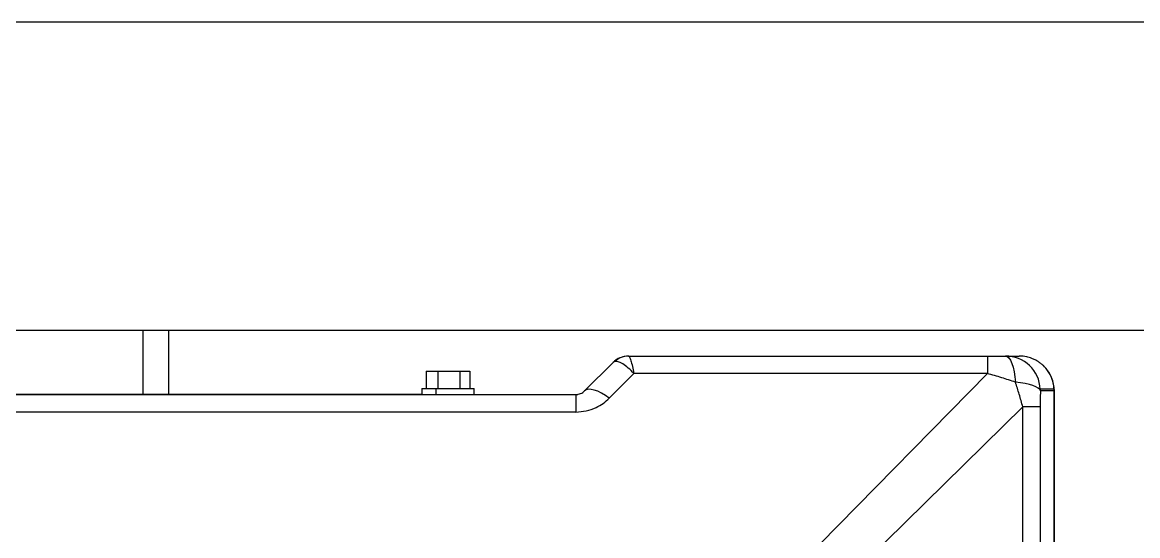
# Model space of a CAD drawing. Header units: millimetres. Extents: x -13464 to 9471, y -517 to 17126.
# Drawn here: x 6404.5 to 6680.4, y 326 to 452.9 of the extents above; entities that cross this region are included whole.
import ezdxf

# ---------------------------------------------------------------- set-up
doc = ezdxf.new("R2010")
doc.units = ezdxf.units.MM

msp = doc.modelspace()

# ---------------------------------------------------------------- linework, layer by layer
at = {"color": 7, "linetype": 'Continuous', "lineweight": 25}
for p, q in [((6953.74, 452.95), (5966.19, 452.95)), ((6953.74, 376.75), (5966.19, 376.75)), ((6434.35, 360.93), (6434.35, 376.75)), ((6440.7, 360.93), (6440.7, 376.75)), ((6554.48, 370.4), (6643.2, 370.4)), ((6643.2, 370.4), (6643.2, 366.08)), ((6647.7, 370.4), (6651.1, 370.4)), ((6543.58, 361.76), (6550.65, 368.83)), ((6550.99, 369.02), (6550.65, 368.83)), ((6504.36, 366.67), (6504.36, 362.35)), ((6504.36, 366.67), (6507.27, 366.67)), ((6507.27, 366.67), (6507.27, 362.35)), ((6507.27, 366.67), (6512.69, 366.67)), ((6512.69, 366.67), (6512.69, 362.35)), ((6512.69, 366.67), (6515.2, 366.67)), ((6515.2, 366.67), (6515.21, 366.67)), ((6515.2, 366.67), (6515.2, 362.35)), ((6515.21, 366.67), (6515.21, 362.35)), ((6555.78, 366.08), (6549.68, 359.98)), ((6643.2, 366.08), (6555.78, 366.08)), ((6601.79, 323.83), (6643.2, 366.08)), ((6503.3, 362.35), (6503.3, 360.87)), ((6503.3, 362.35), (6506.79, 362.35)), ((6506.79, 362.35), (6516.26, 362.35)), ((6506.79, 362.35), (6506.79, 360.87)), ((6516.26, 360.87), (6516.26, 362.35)), ((6516.26, 362.35), (6516.27, 362.35)), ((6516.27, 360.87), (6516.27, 362.35)), ((6659.74, 362.21), (6656.31, 362.21)), ((6659.75, 361.76), (6656.32, 361.76)), ((6659.75, 361.76), (6659.74, 362.21)), ((6659.75, 308.57), (6659.75, 361.76)), ((6659.75, 308.57), (6659.75, 361.76)), ((6659.75, 361.76), (6659.75, 361.76)), ((6659.75, 361.71), (6659.78, 361.71)), ((6659.78, 308.57), (6659.78, 361.71)), ((6333.63, 360.87), (6541.42, 360.87)), ((6371.75, 360.93), (6503.3, 360.93)), ((6541.42, 360.87), (6541.42, 356.55)), ((6541.42, 356.55), (6333.63, 356.55)), ((6651.99, 357.8), (6609.48, 316.14)), ((6656.29, 357.8), (6651.99, 357.8)), ((6651.99, 306.88), (6651.99, 357.8)), ((6656.29, 357.8), (6656.29, 308.44))]:
    msp.add_line(p, q, dxfattribs=at)
at = {"color": 7, "linetype": 'Continuous', "lineweight": 25, "flags": 128}
for points in [[(6647.7, 370.4), (6648.12, 370.28), (6648.52, 369.93), (6648.9, 369.37), (6649.26, 368.59), (6649.56, 367.63), (6649.82, 366.52), (6650.02, 365.27), (6650.16, 363.93)], [(6549.68, 359.98), (6548.7, 360.66), (6547.74, 361.24), (6546.82, 361.69), (6545.97, 361.99), (6545.2, 362.16), (6544.54, 362.18), (6543.99, 362.04), (6543.58, 361.76)], [(6656.32, 361.76), (6656.15, 362.11), (6655.79, 362.46), (6655.23, 362.79), (6654.49, 363.09), (6653.59, 363.36), (6652.55, 363.6), (6651.4, 363.79), (6650.16, 363.93)]]:
    msp.add_lwpolyline(points, dxfattribs=at)
at = {"color": 7, "linetype": 'Continuous', "lineweight": 25}
for centre, radius, start, end in [((6554.42, 365.06), 5.33, 90, 135), ((6554.49, 365.27), 5.13, 90.1093, 133.0626), ((6647.69, 361.77), 8.63, 2.9581, 89.9634), ((6651.14, 361.71), 8.64, 0, 45.9675), ((6647.67, 361.76), 8.65, 360, 2.9959)]:
    msp.add_arc(centre, radius, start, end, dxfattribs=at)
for points, knots in [([(6552.31, 369.92), (6552.18, 369.87), (6551.57, 369.68), (6551.09, 369.23), (6550.71, 368.89)], [0, 0, 0, 0, 0.216756, 1, 1, 1, 1]), ([(6554.42, 370.4), (6554.42, 370.4), (6554.43, 370.4), (6554.46, 370.4), (6554.48, 370.4)], [0, 0, 0, 0, 0.566321, 1, 1, 1, 1]), ([(6554.48, 370.4), (6554.55, 370.34), (6554.7, 370.23), (6555.02, 369.32), (6555.39, 367.94), (6555.66, 366.69), (6555.78, 366.08)], [0, 0, 0, 0, 0.244415, 0.498438, 0.753327, 1, 1, 1, 1]), ([(6643.2, 370.4), (6644.06, 370.4), (6645.58, 370.4), (6647.05, 370.4), (6647.7, 370.4)], [0, 0, 0, 0, 0.56005, 1, 1, 1, 1]), ([(6659.74, 362.21), (6659.57, 363.27), (6659.32, 364.88), (6658.2, 366.78), (6657.3, 367.83), (6656.46, 368.56), (6655.78, 369.04), (6655.02, 369.48), (6654.08, 369.89), (6652.77, 370.3), (6651.72, 370.36), (6651.1, 370.4)], [0, 0, 0, 0, 0.241675, 0.368563, 0.499151, 0.559025, 0.622296, 0.688964, 0.75903, 0.859662, 1, 1, 1, 1]), ([(6555.78, 366.08), (6555.31, 366.56), (6554.34, 367.53), (6552.99, 368.51), (6551.8, 369.08), (6551.26, 369.04), (6550.99, 369.02)], [0, 0, 0, 0, 0.246673, 0.501562, 0.755585, 1, 1, 1, 1]), ([(6650.16, 363.93), (6649.04, 364.31), (6646.74, 365.07), (6644.4, 365.74), (6643.2, 366.08)], [0, 0, 0, 0, 0.490768, 1, 1, 1, 1]), ([(6541.42, 360.87), (6541.52, 360.88), (6541.72, 360.88), (6542.14, 360.95), (6542.93, 361.2), (6543.3, 361.53), (6543.58, 361.76)], [0, 0, 0, 0, 0.092649, 0.189718, 0.41288, 1, 1, 1, 1]), ([(6651.99, 357.8), (6651.69, 358.85), (6651.11, 360.91), (6650.47, 362.94), (6650.16, 363.93)], [0, 0, 0, 0, 0.510024, 1, 1, 1, 1]), ([(6656.32, 361.76), (6656.31, 361.03), (6656.3, 359.73), (6656.29, 358.39), (6656.29, 357.8)], [0, 0, 0, 0, 0.559542, 1, 1, 1, 1]), ([(6541.42, 356.55), (6542.27, 356.61), (6544.01, 356.72), (6546.29, 357.54), (6548.21, 358.64), (6549.19, 359.53), (6549.68, 359.98)], [0, 0, 0, 0, 0.2702721, 0.5499685, 0.7744078, 1, 1, 1, 1])]:
    msp.add_open_spline(points, degree=3, knots=knots, dxfattribs=at)

doc.saveas('drawing.dxf')
